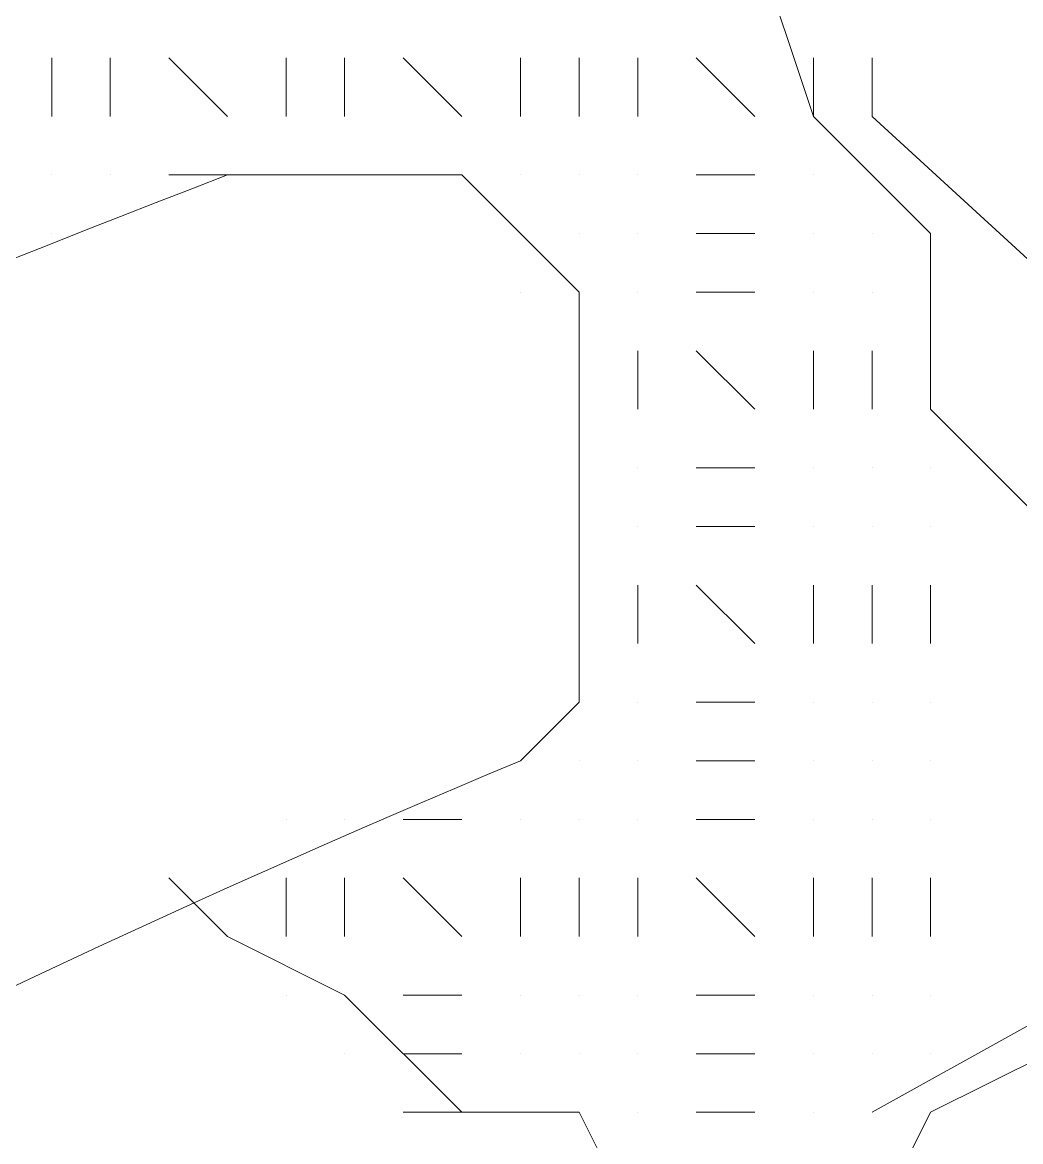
# Model space of a CAD drawing. Header units: millimetres. Extents: x 821 to 906, y 83 to 185.
# Drawn here: x 897.75676 to 897.77767, y 88.6606 to 88.68404 of the extents above; entities that cross this region are included whole.
import ezdxf

# ---------------------------------------------------------------- set-up
doc = ezdxf.new("R2010")
doc.units = ezdxf.units.MM
doc.layers.add('C.EMPOTRADO EN PARED Y TECHO', color=210, linetype='Continuous', lineweight=40)

# ---------------------------------------------------------------- blocks, each defined once
blk = doc.blocks.new('htrhfdhdfhfd')
at = {"color": 7, "linetype": 'Continuous', "lineweight": 9, "true_color": 0x000007}
for points in [[(464.049926, 125.927827), (464.053241, 125.92617), (464.056556, 125.922855), (464.059871, 125.922855), (464.061529, 125.91954), (464.066501, 125.91954), (464.068158, 125.91954), (464.069816, 125.922855), (464.073131, 125.924513), (464.073131, 125.927827), (464.074788, 125.931142), (464.073131, 125.934457), (464.073131, 125.93943), (464.069816, 125.942745), (464.069816, 125.947717), (464.066501, 125.951032), (464.064843, 125.956004), (464.061529, 125.957662), (464.058214, 125.962634), (464.053241, 125.962634), (464.051584, 125.964292), (464.046611, 125.964292), (464.044954, 125.964292), (464.043297, 125.962634)], [(464.068158, 125.922855), (464.097993, 125.93943), (464.097993, 125.93943)]]:
    blk.add_lwpolyline(points, dxfattribs=at)
at = {"color": 7, "linetype": 'Continuous', "lineweight": 5, "true_color": 0x000007}
for points in [[(464.044954, 125.951032), (464.044954, 125.952689), (464.044954, 125.952689)], [(464.044954, 125.951032), (464.044954, 125.952689), (464.044954, 125.952689)], [(464.044954, 125.951032), (464.044954, 125.952689), (464.044954, 125.952689)], [(464.044954, 125.951032), (464.044954, 125.952689), (464.044954, 125.952689)], [(464.044954, 125.951032), (464.044954, 125.952689), (464.044954, 125.952689)], [(464.044954, 125.951032), (464.044954, 125.952689), (464.044954, 125.952689)], [(464.044954, 125.951032), (464.044954, 125.952689), (464.044954, 125.952689)], [(464.044954, 125.951032), (464.044954, 125.952689), (464.044954, 125.952689)], [(464.046611, 125.951032), (464.046611, 125.952689), (464.046611, 125.952689)], [(464.046611, 125.951032), (464.046611, 125.952689), (464.046611, 125.952689)], [(464.046611, 125.951032), (464.046611, 125.952689), (464.046611, 125.952689)], [(464.046611, 125.951032), (464.046611, 125.952689), (464.046611, 125.952689)], [(464.046611, 125.951032), (464.046611, 125.952689), (464.046611, 125.952689)], [(464.046611, 125.951032), (464.046611, 125.952689), (464.046611, 125.952689)], [(464.046611, 125.951032), (464.046611, 125.952689), (464.046611, 125.952689)], [(464.046611, 125.951032), (464.046611, 125.952689), (464.046611, 125.952689)], [(464.049926, 125.951032), (464.048269, 125.952689), (464.048269, 125.952689)], [(464.049926, 125.951032), (464.048269, 125.952689), (464.048269, 125.952689)], [(464.049926, 125.951032), (464.048269, 125.952689), (464.048269, 125.952689)], [(464.049926, 125.951032), (464.048269, 125.952689), (464.048269, 125.952689)], [(464.049926, 125.951032), (464.048269, 125.952689), (464.048269, 125.952689)], [(464.049926, 125.951032), (464.048269, 125.952689), (464.048269, 125.952689)], [(464.049926, 125.951032), (464.048269, 125.952689), (464.048269, 125.952689)], [(464.049926, 125.951032), (464.048269, 125.952689), (464.048269, 125.952689)], [(464.049926, 125.951032), (464.048269, 125.952689), (464.048269, 125.952689)], [(464.051584, 125.951032), (464.051584, 125.952689), (464.051584, 125.952689)], [(464.051584, 125.951032), (464.051584, 125.952689), (464.051584, 125.952689)], [(464.051584, 125.951032), (464.051584, 125.952689), (464.051584, 125.952689)], [(464.051584, 125.951032), (464.051584, 125.952689), (464.051584, 125.952689)], [(464.051584, 125.951032), (464.051584, 125.952689), (464.051584, 125.952689)], [(464.051584, 125.951032), (464.051584, 125.952689), (464.051584, 125.952689)], [(464.051584, 125.951032), (464.051584, 125.952689), (464.051584, 125.952689)], [(464.051584, 125.951032), (464.051584, 125.952689), (464.051584, 125.952689)], [(464.051584, 125.951032), (464.051584, 125.952689), (464.051584, 125.952689)], [(464.053241, 125.951032), (464.053241, 125.952689), (464.053241, 125.952689)], [(464.053241, 125.951032), (464.053241, 125.952689), (464.053241, 125.952689)], [(464.053241, 125.951032), (464.053241, 125.952689), (464.053241, 125.952689)], [(464.053241, 125.951032), (464.053241, 125.952689), (464.053241, 125.952689)], [(464.053241, 125.951032), (464.053241, 125.952689), (464.053241, 125.952689)], [(464.053241, 125.951032), (464.053241, 125.952689), (464.053241, 125.952689)], [(464.053241, 125.951032), (464.053241, 125.952689), (464.053241, 125.952689)], [(464.053241, 125.951032), (464.053241, 125.952689), (464.053241, 125.952689)], [(464.053241, 125.951032), (464.053241, 125.952689), (464.053241, 125.952689)], [(464.056556, 125.951032), (464.054899, 125.952689), (464.054899, 125.952689)], [(464.056556, 125.951032), (464.054899, 125.952689), (464.054899, 125.952689)], [(464.056556, 125.951032), (464.054899, 125.952689), (464.054899, 125.952689)], [(464.056556, 125.951032), (464.054899, 125.952689), (464.054899, 125.952689)], [(464.056556, 125.951032), (464.054899, 125.952689), (464.054899, 125.952689)], [(464.056556, 125.951032), (464.054899, 125.952689), (464.054899, 125.952689)], [(464.056556, 125.951032), (464.054899, 125.952689), (464.054899, 125.952689)], [(464.056556, 125.951032), (464.054899, 125.952689), (464.054899, 125.952689)], [(464.056556, 125.951032), (464.054899, 125.952689), (464.054899, 125.952689)], [(464.058214, 125.951032), (464.058214, 125.952689), (464.058214, 125.952689)], [(464.058214, 125.951032), (464.058214, 125.952689), (464.058214, 125.952689)], [(464.058214, 125.951032), (464.058214, 125.952689), (464.058214, 125.952689)], [(464.058214, 125.951032), (464.058214, 125.952689), (464.058214, 125.952689)], [(464.058214, 125.951032), (464.058214, 125.952689), (464.058214, 125.952689)], [(464.058214, 125.951032), (464.058214, 125.952689), (464.058214, 125.952689)], [(464.058214, 125.951032), (464.058214, 125.952689), (464.058214, 125.952689)], [(464.058214, 125.951032), (464.058214, 125.952689), (464.058214, 125.952689)], [(464.058214, 125.951032), (464.058214, 125.952689), (464.058214, 125.952689)], [(464.059871, 125.951032), (464.059871, 125.952689), (464.059871, 125.952689)], [(464.059871, 125.951032), (464.059871, 125.952689), (464.059871, 125.952689)], [(464.059871, 125.951032), (464.059871, 125.952689), (464.059871, 125.952689)], [(464.059871, 125.951032), (464.059871, 125.952689), (464.059871, 125.952689)], [(464.059871, 125.951032), (464.059871, 125.952689), (464.059871, 125.952689)], [(464.059871, 125.951032), (464.059871, 125.952689), (464.059871, 125.952689)], [(464.059871, 125.951032), (464.059871, 125.952689), (464.059871, 125.952689)], [(464.059871, 125.951032), (464.059871, 125.952689), (464.059871, 125.952689)], [(464.061529, 125.951032), (464.061529, 125.952689), (464.061529, 125.952689)], [(464.061529, 125.951032), (464.061529, 125.952689), (464.061529, 125.952689)], [(464.061529, 125.951032), (464.061529, 125.952689), (464.061529, 125.952689)], [(464.061529, 125.951032), (464.061529, 125.952689), (464.061529, 125.952689)], [(464.061529, 125.951032), (464.061529, 125.952689), (464.061529, 125.952689)], [(464.061529, 125.951032), (464.061529, 125.952689), (464.061529, 125.952689)], [(464.061529, 125.951032), (464.061529, 125.952689), (464.061529, 125.952689)], [(464.064843, 125.951032), (464.063186, 125.952689), (464.063186, 125.952689)], [(464.064843, 125.951032), (464.063186, 125.952689), (464.063186, 125.952689)], [(464.064843, 125.951032), (464.063186, 125.952689), (464.063186, 125.952689)], [(464.064843, 125.951032), (464.063186, 125.952689), (464.063186, 125.952689)], [(464.064843, 125.951032), (464.063186, 125.952689), (464.063186, 125.952689)], [(464.064843, 125.951032), (464.063186, 125.952689), (464.063186, 125.952689)], [(464.064843, 125.951032), (464.063186, 125.952689), (464.063186, 125.952689)], [(464.066501, 125.951032), (464.066501, 125.952689), (464.066501, 125.952689)], [(464.066501, 125.951032), (464.066501, 125.952689), (464.066501, 125.952689)], [(464.066501, 125.951032), (464.066501, 125.952689), (464.066501, 125.952689)], [(464.066501, 125.951032), (464.066501, 125.952689), (464.066501, 125.952689)], [(464.066501, 125.951032), (464.066501, 125.952689), (464.066501, 125.952689)], [(464.066501, 125.951032), (464.066501, 125.952689), (464.066501, 125.952689)], [(464.066501, 125.951032), (464.066501, 125.952689), (464.066501, 125.952689)], [(464.068158, 125.951032), (464.068158, 125.952689), (464.068158, 125.952689)], [(464.088048, 125.9328), (464.068158, 125.951032), (464.068158, 125.951032)], [(464.049926, 125.949374), (464.048269, 125.949374), (464.048269, 125.949374)], [(464.049926, 125.949374), (464.048269, 125.949374), (464.048269, 125.949374)], [(464.049926, 125.949374), (464.048269, 125.949374), (464.048269, 125.949374)], [(464.049926, 125.949374), (464.048269, 125.949374), (464.048269, 125.949374)], [(464.049926, 125.949374), (464.048269, 125.949374), (464.048269, 125.949374)], [(464.049926, 125.949374), (464.048269, 125.949374), (464.048269, 125.949374)], [(464.058214, 125.9328), (464.059871, 125.934457), (464.059871, 125.936115), (464.059871, 125.93943), (464.059871, 125.941087), (464.059871, 125.942745), (464.059871, 125.94606), (464.058214, 125.947717), (464.056556, 125.949374), (464.053241, 125.949374), (464.051584, 125.949374), (464.049926, 125.949374)], [(464.056556, 125.949374), (464.054899, 125.949374), (464.054899, 125.949374)], [(464.056556, 125.949374), (464.054899, 125.949374), (464.054899, 125.949374)], [(464.056556, 125.949374), (464.054899, 125.949374), (464.054899, 125.949374)], [(464.056556, 125.949374), (464.054899, 125.949374), (464.054899, 125.949374)], [(464.056556, 125.949374), (464.054899, 125.949374), (464.054899, 125.949374)], [(464.056556, 125.949374), (464.054899, 125.949374), (464.054899, 125.949374)], [(464.056556, 125.949374), (464.054899, 125.949374), (464.054899, 125.949374)], [(464.056556, 125.949374), (464.054899, 125.949374), (464.054899, 125.949374)], [(464.056556, 125.949374), (464.054899, 125.949374), (464.054899, 125.949374)], [(464.064843, 125.949374), (464.063186, 125.949374), (464.063186, 125.949374)], [(464.064843, 125.949374), (464.063186, 125.949374), (464.063186, 125.949374)], [(464.064843, 125.949374), (464.063186, 125.949374), (464.063186, 125.949374)], [(464.064843, 125.949374), (464.063186, 125.949374), (464.063186, 125.949374)], [(464.064843, 125.949374), (464.063186, 125.949374), (464.063186, 125.949374)], [(464.064843, 125.949374), (464.063186, 125.949374), (464.063186, 125.949374)], [(464.064843, 125.949374), (464.063186, 125.949374), (464.063186, 125.949374)], [(464.064843, 125.947717), (464.063186, 125.947717), (464.063186, 125.947717)], [(464.064843, 125.947717), (464.063186, 125.947717), (464.063186, 125.947717)], [(464.064843, 125.947717), (464.063186, 125.947717), (464.063186, 125.947717)], [(464.064843, 125.947717), (464.063186, 125.947717), (464.063186, 125.947717)], [(464.064843, 125.947717), (464.063186, 125.947717), (464.063186, 125.947717)], [(464.064843, 125.947717), (464.063186, 125.947717), (464.063186, 125.947717)], [(464.064843, 125.947717), (464.063186, 125.947717), (464.063186, 125.947717)], [(464.064843, 125.947717), (464.063186, 125.947717), (464.063186, 125.947717)], [(464.064843, 125.94606), (464.063186, 125.94606), (464.063186, 125.94606)], [(464.064843, 125.94606), (464.063186, 125.94606), (464.063186, 125.94606)], [(464.064843, 125.94606), (464.063186, 125.94606), (464.063186, 125.94606)], [(464.064843, 125.94606), (464.063186, 125.94606), (464.063186, 125.94606)], [(464.064843, 125.94606), (464.063186, 125.94606), (464.063186, 125.94606)], [(464.064843, 125.94606), (464.063186, 125.94606), (464.063186, 125.94606)], [(464.064843, 125.94606), (464.063186, 125.94606), (464.063186, 125.94606)], [(464.064843, 125.94606), (464.063186, 125.94606), (464.063186, 125.94606)], [(464.059871, 125.942745), (464.059871, 125.944402), (464.059871, 125.944402)], [(464.059871, 125.942745), (464.059871, 125.944402), (464.059871, 125.944402)], [(464.059871, 125.942745), (464.059871, 125.944402), (464.059871, 125.944402)], [(464.059871, 125.942745), (464.059871, 125.944402), (464.059871, 125.944402)], [(464.059871, 125.942745), (464.059871, 125.944402), (464.059871, 125.944402)], [(464.061529, 125.942745), (464.061529, 125.944402), (464.061529, 125.944402)], [(464.061529, 125.942745), (464.061529, 125.944402), (464.061529, 125.944402)], [(464.061529, 125.942745), (464.061529, 125.944402), (464.061529, 125.944402)], [(464.061529, 125.942745), (464.061529, 125.944402), (464.061529, 125.944402)], [(464.061529, 125.942745), (464.061529, 125.944402), (464.061529, 125.944402)], [(464.061529, 125.942745), (464.061529, 125.944402), (464.061529, 125.944402)], [(464.061529, 125.942745), (464.061529, 125.944402), (464.061529, 125.944402)], [(464.061529, 125.942745), (464.061529, 125.944402), (464.061529, 125.944402)], [(464.064843, 125.942745), (464.063186, 125.944402), (464.063186, 125.944402)], [(464.064843, 125.942745), (464.063186, 125.944402), (464.063186, 125.944402)], [(464.064843, 125.942745), (464.063186, 125.944402), (464.063186, 125.944402)], [(464.064843, 125.942745), (464.063186, 125.944402), (464.063186, 125.944402)], [(464.064843, 125.942745), (464.063186, 125.944402), (464.063186, 125.944402)], [(464.064843, 125.942745), (464.063186, 125.944402), (464.063186, 125.944402)], [(464.064843, 125.942745), (464.063186, 125.944402), (464.063186, 125.944402)], [(464.066501, 125.942745), (464.066501, 125.944402), (464.066501, 125.944402)], [(464.066501, 125.942745), (464.066501, 125.944402), (464.066501, 125.944402)], [(464.066501, 125.942745), (464.066501, 125.944402), (464.066501, 125.944402)], [(464.066501, 125.942745), (464.066501, 125.944402), (464.066501, 125.944402)], [(464.066501, 125.942745), (464.066501, 125.944402), (464.066501, 125.944402)], [(464.066501, 125.942745), (464.066501, 125.944402), (464.066501, 125.944402)], [(464.066501, 125.942745), (464.066501, 125.944402), (464.066501, 125.944402)], [(464.066501, 125.942745), (464.066501, 125.944402), (464.066501, 125.944402)], [(464.068158, 125.942745), (464.068158, 125.944402), (464.068158, 125.944402)], [(464.068158, 125.942745), (464.068158, 125.944402), (464.068158, 125.944402)], [(464.068158, 125.942745), (464.068158, 125.944402), (464.068158, 125.944402)], [(464.068158, 125.942745), (464.068158, 125.944402), (464.068158, 125.944402)], [(464.068158, 125.942745), (464.068158, 125.944402), (464.068158, 125.944402)], [(464.068158, 125.942745), (464.068158, 125.944402), (464.068158, 125.944402)], [(464.068158, 125.942745), (464.068158, 125.944402), (464.068158, 125.944402)], [(464.069816, 125.942745), (464.069816, 125.944402), (464.069816, 125.944402)], [(464.069816, 125.942745), (464.069816, 125.944402), (464.069816, 125.944402)], [(464.069816, 125.942745), (464.069816, 125.944402), (464.069816, 125.944402)], [(464.069816, 125.942745), (464.069816, 125.944402), (464.069816, 125.944402)], [(464.069816, 125.942745), (464.069816, 125.944402), (464.069816, 125.944402)], [(464.069816, 125.942745), (464.069816, 125.944402), (464.069816, 125.944402)], [(464.069816, 125.942745), (464.069816, 125.944402), (464.069816, 125.944402)], [(464.069816, 125.942745), (464.069816, 125.944402), (464.069816, 125.944402)], [(464.064843, 125.941087), (464.063186, 125.941087), (464.063186, 125.941087)], [(464.064843, 125.941087), (464.063186, 125.941087), (464.063186, 125.941087)], [(464.064843, 125.941087), (464.063186, 125.941087), (464.063186, 125.941087)], [(464.064843, 125.941087), (464.063186, 125.941087), (464.063186, 125.941087)], [(464.064843, 125.941087), (464.063186, 125.941087), (464.063186, 125.941087)], [(464.064843, 125.941087), (464.063186, 125.941087), (464.063186, 125.941087)], [(464.064843, 125.941087), (464.063186, 125.941087), (464.063186, 125.941087)], [(464.064843, 125.941087), (464.063186, 125.941087), (464.063186, 125.941087)], [(464.064843, 125.93943), (464.063186, 125.93943), (464.063186, 125.93943)], [(464.064843, 125.93943), (464.063186, 125.93943), (464.063186, 125.93943)], [(464.064843, 125.93943), (464.063186, 125.93943), (464.063186, 125.93943)], [(464.064843, 125.93943), (464.063186, 125.93943), (464.063186, 125.93943)], [(464.064843, 125.93943), (464.063186, 125.93943), (464.063186, 125.93943)], [(464.064843, 125.93943), (464.063186, 125.93943), (464.063186, 125.93943)], [(464.064843, 125.93943), (464.063186, 125.93943), (464.063186, 125.93943)], [(464.064843, 125.93943), (464.063186, 125.93943), (464.063186, 125.93943)], [(464.059871, 125.936115), (464.059871, 125.937772), (464.059871, 125.937772)], [(464.059871, 125.936115), (464.059871, 125.937772), (464.059871, 125.937772)], [(464.059871, 125.936115), (464.059871, 125.937772), (464.059871, 125.937772)], [(464.059871, 125.936115), (464.059871, 125.937772), (464.059871, 125.937772)], [(464.061529, 125.936115), (464.061529, 125.937772), (464.061529, 125.937772)], [(464.061529, 125.936115), (464.061529, 125.937772), (464.061529, 125.937772)], [(464.061529, 125.936115), (464.061529, 125.937772), (464.061529, 125.937772)], [(464.061529, 125.936115), (464.061529, 125.937772), (464.061529, 125.937772)], [(464.061529, 125.936115), (464.061529, 125.937772), (464.061529, 125.937772)], [(464.061529, 125.936115), (464.061529, 125.937772), (464.061529, 125.937772)], [(464.061529, 125.936115), (464.061529, 125.937772), (464.061529, 125.937772)], [(464.061529, 125.936115), (464.061529, 125.937772), (464.061529, 125.937772)], [(464.064843, 125.936115), (464.063186, 125.937772), (464.063186, 125.937772)], [(464.064843, 125.936115), (464.063186, 125.937772), (464.063186, 125.937772)], [(464.064843, 125.936115), (464.063186, 125.937772), (464.063186, 125.937772)], [(464.064843, 125.936115), (464.063186, 125.937772), (464.063186, 125.937772)], [(464.064843, 125.936115), (464.063186, 125.937772), (464.063186, 125.937772)], [(464.064843, 125.936115), (464.063186, 125.937772), (464.063186, 125.937772)], [(464.064843, 125.936115), (464.063186, 125.937772), (464.063186, 125.937772)], [(464.064843, 125.936115), (464.063186, 125.937772), (464.063186, 125.937772)], [(464.066501, 125.936115), (464.066501, 125.937772), (464.066501, 125.937772)], [(464.066501, 125.936115), (464.066501, 125.937772), (464.066501, 125.937772)], [(464.066501, 125.936115), (464.066501, 125.937772), (464.066501, 125.937772)], [(464.066501, 125.936115), (464.066501, 125.937772), (464.066501, 125.937772)], [(464.066501, 125.936115), (464.066501, 125.937772), (464.066501, 125.937772)], [(464.066501, 125.936115), (464.066501, 125.937772), (464.066501, 125.937772)], [(464.066501, 125.936115), (464.066501, 125.937772), (464.066501, 125.937772)], [(464.066501, 125.936115), (464.066501, 125.937772), (464.066501, 125.937772)], [(464.066501, 125.936115), (464.066501, 125.937772), (464.066501, 125.937772)], [(464.068158, 125.936115), (464.068158, 125.937772), (464.068158, 125.937772)], [(464.068158, 125.936115), (464.068158, 125.937772), (464.068158, 125.937772)], [(464.068158, 125.936115), (464.068158, 125.937772), (464.068158, 125.937772)], [(464.068158, 125.936115), (464.068158, 125.937772), (464.068158, 125.937772)], [(464.068158, 125.936115), (464.068158, 125.937772), (464.068158, 125.937772)], [(464.068158, 125.936115), (464.068158, 125.937772), (464.068158, 125.937772)], [(464.068158, 125.936115), (464.068158, 125.937772), (464.068158, 125.937772)], [(464.069816, 125.936115), (464.069816, 125.937772), (464.069816, 125.937772)], [(464.069816, 125.936115), (464.069816, 125.937772), (464.069816, 125.937772)], [(464.069816, 125.936115), (464.069816, 125.937772), (464.069816, 125.937772)], [(464.069816, 125.936115), (464.069816, 125.937772), (464.069816, 125.937772)], [(464.069816, 125.936115), (464.069816, 125.937772), (464.069816, 125.937772)], [(464.069816, 125.936115), (464.069816, 125.937772), (464.069816, 125.937772)], [(464.069816, 125.936115), (464.069816, 125.937772), (464.069816, 125.937772)], [(464.064843, 125.934457), (464.063186, 125.934457), (464.063186, 125.934457)], [(464.064843, 125.934457), (464.063186, 125.934457), (464.063186, 125.934457)], [(464.064843, 125.934457), (464.063186, 125.934457), (464.063186, 125.934457)], [(464.064843, 125.934457), (464.063186, 125.934457), (464.063186, 125.934457)], [(464.064843, 125.934457), (464.063186, 125.934457), (464.063186, 125.934457)], [(464.064843, 125.934457), (464.063186, 125.934457), (464.063186, 125.934457)], [(464.064843, 125.934457), (464.063186, 125.934457), (464.063186, 125.934457)], [(464.064843, 125.934457), (464.063186, 125.934457), (464.063186, 125.934457)], [(464.064843, 125.934457), (464.063186, 125.934457), (464.063186, 125.934457)], [(464.064843, 125.9328), (464.063186, 125.9328), (464.063186, 125.9328)], [(464.064843, 125.9328), (464.063186, 125.9328), (464.063186, 125.9328)], [(464.064843, 125.9328), (464.063186, 125.9328), (464.063186, 125.9328)], [(464.064843, 125.9328), (464.063186, 125.9328), (464.063186, 125.9328)], [(464.064843, 125.9328), (464.063186, 125.9328), (464.063186, 125.9328)], [(464.064843, 125.9328), (464.063186, 125.9328), (464.063186, 125.9328)], [(464.064843, 125.9328), (464.063186, 125.9328), (464.063186, 125.9328)], [(464.064843, 125.9328), (464.063186, 125.9328), (464.063186, 125.9328)], [(464.056556, 125.931142), (464.054899, 125.931142), (464.054899, 125.931142)], [(464.056556, 125.931142), (464.054899, 125.931142), (464.054899, 125.931142)], [(464.056556, 125.931142), (464.054899, 125.931142), (464.054899, 125.931142)], [(464.056556, 125.931142), (464.054899, 125.931142), (464.054899, 125.931142)], [(464.056556, 125.931142), (464.054899, 125.931142), (464.054899, 125.931142)], [(464.056556, 125.931142), (464.054899, 125.931142), (464.054899, 125.931142)], [(464.056556, 125.931142), (464.054899, 125.931142), (464.054899, 125.931142)], [(464.056556, 125.931142), (464.054899, 125.931142), (464.054899, 125.931142)], [(464.064843, 125.931142), (464.063186, 125.931142), (464.063186, 125.931142)], [(464.064843, 125.931142), (464.063186, 125.931142), (464.063186, 125.931142)], [(464.064843, 125.931142), (464.063186, 125.931142), (464.063186, 125.931142)], [(464.064843, 125.931142), (464.063186, 125.931142), (464.063186, 125.931142)], [(464.064843, 125.931142), (464.063186, 125.931142), (464.063186, 125.931142)], [(464.064843, 125.931142), (464.063186, 125.931142), (464.063186, 125.931142)], [(464.064843, 125.931142), (464.063186, 125.931142), (464.063186, 125.931142)], [(464.064843, 125.931142), (464.063186, 125.931142), (464.063186, 125.931142)], [(464.049926, 125.927827), (464.048269, 125.929485), (464.048269, 125.929485)], [(464.049926, 125.927827), (464.048269, 125.929485), (464.048269, 125.929485)], [(464.051584, 125.927827), (464.051584, 125.929485), (464.051584, 125.929485)], [(464.051584, 125.927827), (464.051584, 125.929485), (464.051584, 125.929485)], [(464.051584, 125.927827), (464.051584, 125.929485), (464.051584, 125.929485)], [(464.051584, 125.927827), (464.051584, 125.929485), (464.051584, 125.929485)], [(464.051584, 125.927827), (464.051584, 125.929485), (464.051584, 125.929485)], [(464.051584, 125.927827), (464.051584, 125.929485), (464.051584, 125.929485)], [(464.051584, 125.927827), (464.051584, 125.929485), (464.051584, 125.929485)], [(464.051584, 125.927827), (464.051584, 125.929485), (464.051584, 125.929485)], [(464.053241, 125.927827), (464.053241, 125.929485), (464.053241, 125.929485)], [(464.053241, 125.927827), (464.053241, 125.929485), (464.053241, 125.929485)], [(464.053241, 125.927827), (464.053241, 125.929485), (464.053241, 125.929485)], [(464.053241, 125.927827), (464.053241, 125.929485), (464.053241, 125.929485)], [(464.053241, 125.927827), (464.053241, 125.929485), (464.053241, 125.929485)], [(464.053241, 125.927827), (464.053241, 125.929485), (464.053241, 125.929485)], [(464.053241, 125.927827), (464.053241, 125.929485), (464.053241, 125.929485)], [(464.056556, 125.927827), (464.054899, 125.929485), (464.054899, 125.929485)], [(464.056556, 125.927827), (464.054899, 125.929485), (464.054899, 125.929485)], [(464.056556, 125.927827), (464.054899, 125.929485), (464.054899, 125.929485)], [(464.056556, 125.927827), (464.054899, 125.929485), (464.054899, 125.929485)], [(464.056556, 125.927827), (464.054899, 125.929485), (464.054899, 125.929485)], [(464.056556, 125.927827), (464.054899, 125.929485), (464.054899, 125.929485)], [(464.056556, 125.927827), (464.054899, 125.929485), (464.054899, 125.929485)], [(464.058214, 125.927827), (464.058214, 125.929485), (464.058214, 125.929485)], [(464.058214, 125.927827), (464.058214, 125.929485), (464.058214, 125.929485)], [(464.058214, 125.927827), (464.058214, 125.929485), (464.058214, 125.929485)], [(464.058214, 125.927827), (464.058214, 125.929485), (464.058214, 125.929485)], [(464.058214, 125.927827), (464.058214, 125.929485), (464.058214, 125.929485)], [(464.058214, 125.927827), (464.058214, 125.929485), (464.058214, 125.929485)], [(464.058214, 125.927827), (464.058214, 125.929485), (464.058214, 125.929485)], [(464.058214, 125.927827), (464.058214, 125.929485), (464.058214, 125.929485)], [(464.059871, 125.927827), (464.059871, 125.929485), (464.059871, 125.929485)], [(464.059871, 125.927827), (464.059871, 125.929485), (464.059871, 125.929485)], [(464.059871, 125.927827), (464.059871, 125.929485), (464.059871, 125.929485)], [(464.059871, 125.927827), (464.059871, 125.929485), (464.059871, 125.929485)], [(464.059871, 125.927827), (464.059871, 125.929485), (464.059871, 125.929485)], [(464.059871, 125.927827), (464.059871, 125.929485), (464.059871, 125.929485)], [(464.059871, 125.927827), (464.059871, 125.929485), (464.059871, 125.929485)], [(464.059871, 125.927827), (464.059871, 125.929485), (464.059871, 125.929485)], [(464.061529, 125.927827), (464.061529, 125.929485), (464.061529, 125.929485)], [(464.061529, 125.927827), (464.061529, 125.929485), (464.061529, 125.929485)], [(464.061529, 125.927827), (464.061529, 125.929485), (464.061529, 125.929485)], [(464.061529, 125.927827), (464.061529, 125.929485), (464.061529, 125.929485)], [(464.061529, 125.927827), (464.061529, 125.929485), (464.061529, 125.929485)], [(464.061529, 125.927827), (464.061529, 125.929485), (464.061529, 125.929485)], [(464.061529, 125.927827), (464.061529, 125.929485), (464.061529, 125.929485)], [(464.061529, 125.927827), (464.061529, 125.929485), (464.061529, 125.929485)], [(464.061529, 125.927827), (464.061529, 125.929485), (464.061529, 125.929485)], [(464.061529, 125.927827), (464.061529, 125.929485), (464.061529, 125.929485)], [(464.064843, 125.927827), (464.063186, 125.929485), (464.063186, 125.929485)], [(464.064843, 125.927827), (464.063186, 125.929485), (464.063186, 125.929485)], [(464.064843, 125.927827), (464.063186, 125.929485), (464.063186, 125.929485)], [(464.064843, 125.927827), (464.063186, 125.929485), (464.063186, 125.929485)], [(464.064843, 125.927827), (464.063186, 125.929485), (464.063186, 125.929485)], [(464.064843, 125.927827), (464.063186, 125.929485), (464.063186, 125.929485)], [(464.064843, 125.927827), (464.063186, 125.929485), (464.063186, 125.929485)], [(464.064843, 125.927827), (464.063186, 125.929485), (464.063186, 125.929485)], [(464.064843, 125.927827), (464.063186, 125.929485), (464.063186, 125.929485)], [(464.066501, 125.927827), (464.066501, 125.929485), (464.066501, 125.929485)], [(464.066501, 125.927827), (464.066501, 125.929485), (464.066501, 125.929485)], [(464.066501, 125.927827), (464.066501, 125.929485), (464.066501, 125.929485)], [(464.066501, 125.927827), (464.066501, 125.929485), (464.066501, 125.929485)], [(464.066501, 125.927827), (464.066501, 125.929485), (464.066501, 125.929485)], [(464.066501, 125.927827), (464.066501, 125.929485), (464.066501, 125.929485)], [(464.066501, 125.927827), (464.066501, 125.929485), (464.066501, 125.929485)], [(464.068158, 125.927827), (464.068158, 125.929485), (464.068158, 125.929485)], [(464.068158, 125.927827), (464.068158, 125.929485), (464.068158, 125.929485)], [(464.068158, 125.927827), (464.068158, 125.929485), (464.068158, 125.929485)], [(464.068158, 125.927827), (464.068158, 125.929485), (464.068158, 125.929485)], [(464.068158, 125.927827), (464.068158, 125.929485), (464.068158, 125.929485)], [(464.068158, 125.927827), (464.068158, 125.929485), (464.068158, 125.929485)], [(464.068158, 125.927827), (464.068158, 125.929485), (464.068158, 125.929485)], [(464.068158, 125.927827), (464.068158, 125.929485), (464.068158, 125.929485)], [(464.069816, 125.927827), (464.069816, 125.929485), (464.069816, 125.929485)], [(464.069816, 125.927827), (464.069816, 125.929485), (464.069816, 125.929485)], [(464.069816, 125.927827), (464.069816, 125.929485), (464.069816, 125.929485)], [(464.069816, 125.927827), (464.069816, 125.929485), (464.069816, 125.929485)], [(464.069816, 125.927827), (464.069816, 125.929485), (464.069816, 125.929485)], [(464.069816, 125.927827), (464.069816, 125.929485), (464.069816, 125.929485)], [(464.069816, 125.927827), (464.069816, 125.929485), (464.069816, 125.929485)], [(464.056556, 125.92617), (464.054899, 125.92617), (464.054899, 125.92617)], [(464.056556, 125.92617), (464.054899, 125.92617), (464.054899, 125.92617)], [(464.056556, 125.92617), (464.054899, 125.92617), (464.054899, 125.92617)], [(464.056556, 125.92617), (464.054899, 125.92617), (464.054899, 125.92617)], [(464.056556, 125.92617), (464.054899, 125.92617), (464.054899, 125.92617)], [(464.056556, 125.92617), (464.054899, 125.92617), (464.054899, 125.92617)], [(464.056556, 125.92617), (464.054899, 125.92617), (464.054899, 125.92617)], [(464.056556, 125.92617), (464.054899, 125.92617), (464.054899, 125.92617)], [(464.064843, 125.92617), (464.063186, 125.92617), (464.063186, 125.92617)], [(464.064843, 125.92617), (464.063186, 125.92617), (464.063186, 125.92617)], [(464.064843, 125.92617), (464.063186, 125.92617), (464.063186, 125.92617)], [(464.064843, 125.92617), (464.063186, 125.92617), (464.063186, 125.92617)], [(464.064843, 125.92617), (464.063186, 125.92617), (464.063186, 125.92617)], [(464.064843, 125.92617), (464.063186, 125.92617), (464.063186, 125.92617)], [(464.064843, 125.92617), (464.063186, 125.92617), (464.063186, 125.92617)], [(464.064843, 125.92617), (464.063186, 125.92617), (464.063186, 125.92617)], [(464.056556, 125.924513), (464.054899, 125.924513), (464.054899, 125.924513)], [(464.056556, 125.924513), (464.054899, 125.924513), (464.054899, 125.924513)], [(464.056556, 125.924513), (464.054899, 125.924513), (464.054899, 125.924513)], [(464.056556, 125.924513), (464.054899, 125.924513), (464.054899, 125.924513)], [(464.056556, 125.924513), (464.054899, 125.924513), (464.054899, 125.924513)], [(464.056556, 125.924513), (464.054899, 125.924513), (464.054899, 125.924513)], [(464.056556, 125.924513), (464.054899, 125.924513), (464.054899, 125.924513)], [(464.056556, 125.924513), (464.054899, 125.924513), (464.054899, 125.924513)], [(464.064843, 125.924513), (464.063186, 125.924513), (464.063186, 125.924513)], [(464.064843, 125.924513), (464.063186, 125.924513), (464.063186, 125.924513)], [(464.064843, 125.924513), (464.063186, 125.924513), (464.063186, 125.924513)], [(464.064843, 125.924513), (464.063186, 125.924513), (464.063186, 125.924513)], [(464.064843, 125.924513), (464.063186, 125.924513), (464.063186, 125.924513)], [(464.064843, 125.924513), (464.063186, 125.924513), (464.063186, 125.924513)], [(464.064843, 125.924513), (464.063186, 125.924513), (464.063186, 125.924513)], [(464.064843, 125.924513), (464.063186, 125.924513), (464.063186, 125.924513)], [(464.056556, 125.922855), (464.054899, 125.922855), (464.054899, 125.922855)], [(464.064843, 125.922855), (464.063186, 125.922855), (464.063186, 125.922855)], [(464.064843, 125.922855), (464.063186, 125.922855), (464.063186, 125.922855)], [(464.064843, 125.922855), (464.063186, 125.922855), (464.063186, 125.922855)], [(464.064843, 125.922855), (464.063186, 125.922855), (464.063186, 125.922855)], [(464.064843, 125.922855), (464.063186, 125.922855), (464.063186, 125.922855)], [(464.064843, 125.922855), (464.063186, 125.922855), (464.063186, 125.922855)], [(464.064843, 125.922855), (464.063186, 125.922855), (464.063186, 125.922855)], [(464.064843, 125.922855), (464.063186, 125.922855), (464.063186, 125.922855)], [(464.064843, 125.922855), (464.063186, 125.922855), (464.063186, 125.922855)]]:
    blk.add_lwpolyline(points, dxfattribs=at)
for points in [[(464.044954, 125.949374), (464.044954, 125.949374)], [(464.044954, 125.949374), (464.044954, 125.949374)], [(464.044954, 125.949374), (464.044954, 125.949374)], [(464.044954, 125.949374), (464.044954, 125.949374)], [(464.044954, 125.949374), (464.044954, 125.949374)], [(464.044954, 125.949374), (464.044954, 125.949374)], [(464.044954, 125.949374), (464.044954, 125.949374)], [(464.044954, 125.949374), (464.044954, 125.949374)], [(464.046611, 125.949374), (464.046611, 125.949374)], [(464.046611, 125.949374), (464.046611, 125.949374)], [(464.046611, 125.949374), (464.046611, 125.949374)], [(464.046611, 125.949374), (464.046611, 125.949374)], [(464.046611, 125.949374), (464.046611, 125.949374)], [(464.046611, 125.949374), (464.046611, 125.949374)], [(464.046611, 125.949374), (464.046611, 125.949374)], [(464.051584, 125.949374), (464.051584, 125.949374)], [(464.051584, 125.949374), (464.051584, 125.949374)], [(464.051584, 125.949374), (464.051584, 125.949374)], [(464.051584, 125.949374), (464.051584, 125.949374)], [(464.051584, 125.949374), (464.051584, 125.949374)], [(464.051584, 125.949374), (464.051584, 125.949374)], [(464.053241, 125.949374), (464.053241, 125.949374)], [(464.053241, 125.949374), (464.053241, 125.949374)], [(464.053241, 125.949374), (464.053241, 125.949374)], [(464.053241, 125.949374), (464.053241, 125.949374)], [(464.053241, 125.949374), (464.053241, 125.949374)], [(464.053241, 125.949374), (464.053241, 125.949374)], [(464.058214, 125.949374), (464.058214, 125.949374)], [(464.058214, 125.949374), (464.058214, 125.949374)], [(464.058214, 125.949374), (464.058214, 125.949374)], [(464.058214, 125.949374), (464.058214, 125.949374)], [(464.058214, 125.949374), (464.058214, 125.949374)], [(464.058214, 125.949374), (464.058214, 125.949374)], [(464.058214, 125.949374), (464.058214, 125.949374)], [(464.058214, 125.949374), (464.058214, 125.949374)], [(464.058214, 125.949374), (464.058214, 125.949374)], [(464.059871, 125.949374), (464.059871, 125.949374)], [(464.059871, 125.949374), (464.059871, 125.949374)], [(464.059871, 125.949374), (464.059871, 125.949374)], [(464.059871, 125.949374), (464.059871, 125.949374)], [(464.059871, 125.949374), (464.059871, 125.949374)], [(464.059871, 125.949374), (464.059871, 125.949374)], [(464.059871, 125.949374), (464.059871, 125.949374)], [(464.059871, 125.949374), (464.059871, 125.949374)], [(464.061529, 125.949374), (464.061529, 125.949374)], [(464.061529, 125.949374), (464.061529, 125.949374)], [(464.061529, 125.949374), (464.061529, 125.949374)], [(464.061529, 125.949374), (464.061529, 125.949374)], [(464.061529, 125.949374), (464.061529, 125.949374)], [(464.061529, 125.949374), (464.061529, 125.949374)], [(464.061529, 125.949374), (464.061529, 125.949374)], [(464.066501, 125.949374), (464.066501, 125.949374)], [(464.066501, 125.949374), (464.066501, 125.949374)], [(464.066501, 125.949374), (464.066501, 125.949374)], [(464.066501, 125.949374), (464.066501, 125.949374)], [(464.066501, 125.949374), (464.066501, 125.949374)], [(464.066501, 125.949374), (464.066501, 125.949374)], [(464.066501, 125.949374), (464.066501, 125.949374)], [(464.066501, 125.949374), (464.066501, 125.949374)], [(464.066501, 125.949374), (464.066501, 125.949374)], [(464.068158, 125.949374), (464.068158, 125.949374)], [(464.068158, 125.949374), (464.068158, 125.949374)], [(464.068158, 125.949374), (464.068158, 125.949374)], [(464.068158, 125.949374), (464.068158, 125.949374)], [(464.068158, 125.949374), (464.068158, 125.949374)], [(464.068158, 125.949374), (464.068158, 125.949374)], [(464.068158, 125.949374), (464.068158, 125.949374)], [(464.068158, 125.949374), (464.068158, 125.949374)], [(464.044954, 125.947717), (464.044954, 125.947717)], [(464.044954, 125.947717), (464.044954, 125.947717)], [(464.044954, 125.947717), (464.044954, 125.947717)], [(464.044954, 125.947717), (464.044954, 125.947717)], [(464.044954, 125.947717), (464.044954, 125.947717)], [(464.044954, 125.947717), (464.044954, 125.947717)], [(464.058214, 125.947717), (464.058214, 125.947717)], [(464.058214, 125.947717), (464.058214, 125.947717)], [(464.058214, 125.947717), (464.058214, 125.947717)], [(464.058214, 125.947717), (464.058214, 125.947717)], [(464.058214, 125.947717), (464.058214, 125.947717)], [(464.059871, 125.947717), (464.059871, 125.947717)], [(464.059871, 125.947717), (464.059871, 125.947717)], [(464.059871, 125.947717), (464.059871, 125.947717)], [(464.059871, 125.947717), (464.059871, 125.947717)], [(464.059871, 125.947717), (464.059871, 125.947717)], [(464.059871, 125.947717), (464.059871, 125.947717)], [(464.059871, 125.947717), (464.059871, 125.947717)], [(464.061529, 125.947717), (464.061529, 125.947717)], [(464.061529, 125.947717), (464.061529, 125.947717)], [(464.061529, 125.947717), (464.061529, 125.947717)], [(464.061529, 125.947717), (464.061529, 125.947717)], [(464.061529, 125.947717), (464.061529, 125.947717)], [(464.061529, 125.947717), (464.061529, 125.947717)], [(464.061529, 125.947717), (464.061529, 125.947717)], [(464.061529, 125.947717), (464.061529, 125.947717)], [(464.061529, 125.947717), (464.061529, 125.947717)], [(464.066501, 125.947717), (464.066501, 125.947717)], [(464.066501, 125.947717), (464.066501, 125.947717)], [(464.066501, 125.947717), (464.066501, 125.947717)], [(464.066501, 125.947717), (464.066501, 125.947717)], [(464.066501, 125.947717), (464.066501, 125.947717)], [(464.066501, 125.947717), (464.066501, 125.947717)], [(464.066501, 125.947717), (464.066501, 125.947717)], [(464.066501, 125.947717), (464.066501, 125.947717)], [(464.068158, 125.947717), (464.068158, 125.947717)], [(464.068158, 125.947717), (464.068158, 125.947717)], [(464.068158, 125.947717), (464.068158, 125.947717)], [(464.068158, 125.947717), (464.068158, 125.947717)], [(464.068158, 125.947717), (464.068158, 125.947717)], [(464.068158, 125.947717), (464.068158, 125.947717)], [(464.068158, 125.947717), (464.068158, 125.947717)], [(464.068158, 125.947717), (464.068158, 125.947717)], [(464.069816, 125.947717), (464.069816, 125.947717)], [(464.069816, 125.947717), (464.069816, 125.947717)], [(464.069816, 125.947717), (464.069816, 125.947717)], [(464.058214, 125.94606), (464.058214, 125.94606)], [(464.059871, 125.94606), (464.059871, 125.94606)], [(464.059871, 125.94606), (464.059871, 125.94606)], [(464.059871, 125.94606), (464.059871, 125.94606)], [(464.059871, 125.94606), (464.059871, 125.94606)], [(464.059871, 125.94606), (464.059871, 125.94606)], [(464.059871, 125.94606), (464.059871, 125.94606)], [(464.059871, 125.94606), (464.059871, 125.94606)], [(464.059871, 125.94606), (464.059871, 125.94606)], [(464.061529, 125.94606), (464.061529, 125.94606)], [(464.061529, 125.94606), (464.061529, 125.94606)], [(464.061529, 125.94606), (464.061529, 125.94606)], [(464.061529, 125.94606), (464.061529, 125.94606)], [(464.061529, 125.94606), (464.061529, 125.94606)], [(464.061529, 125.94606), (464.061529, 125.94606)], [(464.061529, 125.94606), (464.061529, 125.94606)], [(464.061529, 125.94606), (464.061529, 125.94606)], [(464.061529, 125.94606), (464.061529, 125.94606)], [(464.066501, 125.94606), (464.066501, 125.94606)], [(464.066501, 125.94606), (464.066501, 125.94606)], [(464.066501, 125.94606), (464.066501, 125.94606)], [(464.066501, 125.94606), (464.066501, 125.94606)], [(464.066501, 125.94606), (464.066501, 125.94606)], [(464.066501, 125.94606), (464.066501, 125.94606)], [(464.066501, 125.94606), (464.066501, 125.94606)], [(464.068158, 125.94606), (464.068158, 125.94606)], [(464.068158, 125.94606), (464.068158, 125.94606)], [(464.068158, 125.94606), (464.068158, 125.94606)], [(464.068158, 125.94606), (464.068158, 125.94606)], [(464.068158, 125.94606), (464.068158, 125.94606)], [(464.068158, 125.94606), (464.068158, 125.94606)], [(464.068158, 125.94606), (464.068158, 125.94606)], [(464.069816, 125.94606), (464.069816, 125.94606)], [(464.069816, 125.94606), (464.069816, 125.94606)], [(464.069816, 125.94606), (464.069816, 125.94606)], [(464.069816, 125.94606), (464.069816, 125.94606)], [(464.069816, 125.94606), (464.069816, 125.94606)], [(464.069816, 125.94606), (464.069816, 125.94606)], [(464.069816, 125.94606), (464.069816, 125.94606)], [(464.061529, 125.941087), (464.061529, 125.941087)], [(464.061529, 125.941087), (464.061529, 125.941087)], [(464.061529, 125.941087), (464.061529, 125.941087)], [(464.061529, 125.941087), (464.061529, 125.941087)], [(464.061529, 125.941087), (464.061529, 125.941087)], [(464.061529, 125.941087), (464.061529, 125.941087)], [(464.061529, 125.941087), (464.061529, 125.941087)], [(464.061529, 125.941087), (464.061529, 125.941087)], [(464.066501, 125.941087), (464.066501, 125.941087)], [(464.066501, 125.941087), (464.066501, 125.941087)], [(464.066501, 125.941087), (464.066501, 125.941087)], [(464.066501, 125.941087), (464.066501, 125.941087)], [(464.066501, 125.941087), (464.066501, 125.941087)], [(464.066501, 125.941087), (464.066501, 125.941087)], [(464.066501, 125.941087), (464.066501, 125.941087)], [(464.066501, 125.941087), (464.066501, 125.941087)], [(464.066501, 125.941087), (464.066501, 125.941087)], [(464.068158, 125.941087), (464.068158, 125.941087)], [(464.068158, 125.941087), (464.068158, 125.941087)], [(464.068158, 125.941087), (464.068158, 125.941087)], [(464.068158, 125.941087), (464.068158, 125.941087)], [(464.068158, 125.941087), (464.068158, 125.941087)], [(464.068158, 125.941087), (464.068158, 125.941087)], [(464.068158, 125.941087), (464.068158, 125.941087)], [(464.069816, 125.941087), (464.069816, 125.941087)], [(464.069816, 125.941087), (464.069816, 125.941087)], [(464.069816, 125.941087), (464.069816, 125.941087)], [(464.069816, 125.941087), (464.069816, 125.941087)], [(464.069816, 125.941087), (464.069816, 125.941087)], [(464.069816, 125.941087), (464.069816, 125.941087)], [(464.069816, 125.941087), (464.069816, 125.941087)], [(464.069816, 125.941087), (464.069816, 125.941087)], [(464.059871, 125.93943), (464.059871, 125.93943)], [(464.059871, 125.93943), (464.059871, 125.93943)], [(464.059871, 125.93943), (464.059871, 125.93943)], [(464.061529, 125.93943), (464.061529, 125.93943)], [(464.061529, 125.93943), (464.061529, 125.93943)], [(464.061529, 125.93943), (464.061529, 125.93943)], [(464.061529, 125.93943), (464.061529, 125.93943)], [(464.061529, 125.93943), (464.061529, 125.93943)], [(464.061529, 125.93943), (464.061529, 125.93943)], [(464.061529, 125.93943), (464.061529, 125.93943)], [(464.061529, 125.93943), (464.061529, 125.93943)], [(464.061529, 125.93943), (464.061529, 125.93943)], [(464.066501, 125.93943), (464.066501, 125.93943)], [(464.066501, 125.93943), (464.066501, 125.93943)], [(464.066501, 125.93943), (464.066501, 125.93943)], [(464.066501, 125.93943), (464.066501, 125.93943)], [(464.066501, 125.93943), (464.066501, 125.93943)], [(464.066501, 125.93943), (464.066501, 125.93943)], [(464.066501, 125.93943), (464.066501, 125.93943)], [(464.066501, 125.93943), (464.066501, 125.93943)], [(464.068158, 125.93943), (464.068158, 125.93943)], [(464.068158, 125.93943), (464.068158, 125.93943)], [(464.068158, 125.93943), (464.068158, 125.93943)], [(464.068158, 125.93943), (464.068158, 125.93943)], [(464.068158, 125.93943), (464.068158, 125.93943)], [(464.068158, 125.93943), (464.068158, 125.93943)], [(464.068158, 125.93943), (464.068158, 125.93943)], [(464.069816, 125.93943), (464.069816, 125.93943)], [(464.069816, 125.93943), (464.069816, 125.93943)], [(464.069816, 125.93943), (464.069816, 125.93943)], [(464.069816, 125.93943), (464.069816, 125.93943)], [(464.069816, 125.93943), (464.069816, 125.93943)], [(464.069816, 125.93943), (464.069816, 125.93943)], [(464.069816, 125.93943), (464.069816, 125.93943)], [(464.069816, 125.93943), (464.069816, 125.93943)], [(464.059871, 125.934457), (464.059871, 125.934457)], [(464.059871, 125.934457), (464.059871, 125.934457)], [(464.059871, 125.934457), (464.059871, 125.934457)], [(464.059871, 125.934457), (464.059871, 125.934457)], [(464.059871, 125.934457), (464.059871, 125.934457)], [(464.059871, 125.934457), (464.059871, 125.934457)], [(464.059871, 125.934457), (464.059871, 125.934457)], [(464.061529, 125.934457), (464.061529, 125.934457)], [(464.061529, 125.934457), (464.061529, 125.934457)], [(464.061529, 125.934457), (464.061529, 125.934457)], [(464.061529, 125.934457), (464.061529, 125.934457)], [(464.061529, 125.934457), (464.061529, 125.934457)], [(464.061529, 125.934457), (464.061529, 125.934457)], [(464.061529, 125.934457), (464.061529, 125.934457)], [(464.061529, 125.934457), (464.061529, 125.934457)], [(464.066501, 125.934457), (464.066501, 125.934457)], [(464.066501, 125.934457), (464.066501, 125.934457)], [(464.066501, 125.934457), (464.066501, 125.934457)], [(464.066501, 125.934457), (464.066501, 125.934457)], [(464.066501, 125.934457), (464.066501, 125.934457)], [(464.066501, 125.934457), (464.066501, 125.934457)], [(464.066501, 125.934457), (464.066501, 125.934457)], [(464.066501, 125.934457), (464.066501, 125.934457)], [(464.068158, 125.934457), (464.068158, 125.934457)], [(464.068158, 125.934457), (464.068158, 125.934457)], [(464.068158, 125.934457), (464.068158, 125.934457)], [(464.068158, 125.934457), (464.068158, 125.934457)], [(464.068158, 125.934457), (464.068158, 125.934457)], [(464.068158, 125.934457), (464.068158, 125.934457)], [(464.069816, 125.934457), (464.069816, 125.934457)], [(464.069816, 125.934457), (464.069816, 125.934457)], [(464.069816, 125.934457), (464.069816, 125.934457)], [(464.069816, 125.934457), (464.069816, 125.934457)], [(464.069816, 125.934457), (464.069816, 125.934457)], [(464.069816, 125.934457), (464.069816, 125.934457)], [(464.069816, 125.934457), (464.069816, 125.934457)], [(464.058214, 125.9328), (464.058214, 125.9328)], [(464.058214, 125.9328), (464.058214, 125.9328)], [(464.058214, 125.9328), (464.058214, 125.9328)], [(464.058214, 125.9328), (464.058214, 125.9328)], [(464.058214, 125.9328), (464.058214, 125.9328)], [(464.058214, 125.9328), (464.058214, 125.9328)], [(464.058214, 125.9328), (464.058214, 125.9328)], [(464.059871, 125.9328), (464.059871, 125.9328)], [(464.059871, 125.9328), (464.059871, 125.9328)], [(464.059871, 125.9328), (464.059871, 125.9328)], [(464.059871, 125.9328), (464.059871, 125.9328)], [(464.059871, 125.9328), (464.059871, 125.9328)], [(464.059871, 125.9328), (464.059871, 125.9328)], [(464.059871, 125.9328), (464.059871, 125.9328)], [(464.059871, 125.9328), (464.059871, 125.9328)], [(464.059871, 125.9328), (464.059871, 125.9328)], [(464.061529, 125.9328), (464.061529, 125.9328)], [(464.061529, 125.9328), (464.061529, 125.9328)], [(464.061529, 125.9328), (464.061529, 125.9328)], [(464.061529, 125.9328), (464.061529, 125.9328)], [(464.061529, 125.9328), (464.061529, 125.9328)], [(464.061529, 125.9328), (464.061529, 125.9328)], [(464.061529, 125.9328), (464.061529, 125.9328)], [(464.061529, 125.9328), (464.061529, 125.9328)], [(464.061529, 125.9328), (464.061529, 125.9328)], [(464.066501, 125.9328), (464.066501, 125.9328)], [(464.066501, 125.9328), (464.066501, 125.9328)], [(464.066501, 125.9328), (464.066501, 125.9328)], [(464.066501, 125.9328), (464.066501, 125.9328)], [(464.066501, 125.9328), (464.066501, 125.9328)], [(464.066501, 125.9328), (464.066501, 125.9328)], [(464.066501, 125.9328), (464.066501, 125.9328)], [(464.066501, 125.9328), (464.066501, 125.9328)], [(464.068158, 125.9328), (464.068158, 125.9328)], [(464.068158, 125.9328), (464.068158, 125.9328)], [(464.068158, 125.9328), (464.068158, 125.9328)], [(464.068158, 125.9328), (464.068158, 125.9328)], [(464.068158, 125.9328), (464.068158, 125.9328)], [(464.068158, 125.9328), (464.068158, 125.9328)], [(464.069816, 125.9328), (464.069816, 125.9328)], [(464.069816, 125.9328), (464.069816, 125.9328)], [(464.069816, 125.9328), (464.069816, 125.9328)], [(464.069816, 125.9328), (464.069816, 125.9328)], [(464.069816, 125.9328), (464.069816, 125.9328)], [(464.069816, 125.9328), (464.069816, 125.9328)], [(464.069816, 125.9328), (464.069816, 125.9328)], [(464.051584, 125.931142), (464.051584, 125.931142)], [(464.051584, 125.931142), (464.051584, 125.931142)], [(464.053241, 125.931142), (464.053241, 125.931142)], [(464.053241, 125.931142), (464.053241, 125.931142)], [(464.053241, 125.931142), (464.053241, 125.931142)], [(464.053241, 125.931142), (464.053241, 125.931142)], [(464.053241, 125.931142), (464.053241, 125.931142)], [(464.053241, 125.931142), (464.053241, 125.931142)], [(464.058214, 125.931142), (464.058214, 125.931142)], [(464.058214, 125.931142), (464.058214, 125.931142)], [(464.058214, 125.931142), (464.058214, 125.931142)], [(464.058214, 125.931142), (464.058214, 125.931142)], [(464.058214, 125.931142), (464.058214, 125.931142)], [(464.058214, 125.931142), (464.058214, 125.931142)], [(464.058214, 125.931142), (464.058214, 125.931142)], [(464.058214, 125.931142), (464.058214, 125.931142)], [(464.058214, 125.931142), (464.058214, 125.931142)], [(464.059871, 125.931142), (464.059871, 125.931142)], [(464.059871, 125.931142), (464.059871, 125.931142)], [(464.059871, 125.931142), (464.059871, 125.931142)], [(464.059871, 125.931142), (464.059871, 125.931142)], [(464.059871, 125.931142), (464.059871, 125.931142)], [(464.059871, 125.931142), (464.059871, 125.931142)], [(464.059871, 125.931142), (464.059871, 125.931142)], [(464.059871, 125.931142), (464.059871, 125.931142)], [(464.061529, 125.931142), (464.061529, 125.931142)], [(464.061529, 125.931142), (464.061529, 125.931142)], [(464.061529, 125.931142), (464.061529, 125.931142)], [(464.061529, 125.931142), (464.061529, 125.931142)], [(464.061529, 125.931142), (464.061529, 125.931142)], [(464.061529, 125.931142), (464.061529, 125.931142)], [(464.061529, 125.931142), (464.061529, 125.931142)], [(464.061529, 125.931142), (464.061529, 125.931142)], [(464.061529, 125.931142), (464.061529, 125.931142)], [(464.066501, 125.931142), (464.066501, 125.931142)], [(464.066501, 125.931142), (464.066501, 125.931142)], [(464.066501, 125.931142), (464.066501, 125.931142)], [(464.066501, 125.931142), (464.066501, 125.931142)], [(464.066501, 125.931142), (464.066501, 125.931142)], [(464.066501, 125.931142), (464.066501, 125.931142)], [(464.066501, 125.931142), (464.066501, 125.931142)], [(464.066501, 125.931142), (464.066501, 125.931142)], [(464.068158, 125.931142), (464.068158, 125.931142)], [(464.068158, 125.931142), (464.068158, 125.931142)], [(464.068158, 125.931142), (464.068158, 125.931142)], [(464.068158, 125.931142), (464.068158, 125.931142)], [(464.068158, 125.931142), (464.068158, 125.931142)], [(464.068158, 125.931142), (464.068158, 125.931142)], [(464.068158, 125.931142), (464.068158, 125.931142)], [(464.068158, 125.931142), (464.068158, 125.931142)], [(464.068158, 125.931142), (464.068158, 125.931142)], [(464.069816, 125.931142), (464.069816, 125.931142)], [(464.069816, 125.931142), (464.069816, 125.931142)], [(464.069816, 125.931142), (464.069816, 125.931142)], [(464.069816, 125.931142), (464.069816, 125.931142)], [(464.069816, 125.931142), (464.069816, 125.931142)], [(464.069816, 125.931142), (464.069816, 125.931142)], [(464.051584, 125.92617), (464.051584, 125.92617)], [(464.051584, 125.92617), (464.051584, 125.92617)], [(464.051584, 125.92617), (464.051584, 125.92617)], [(464.051584, 125.92617), (464.051584, 125.92617)], [(464.051584, 125.92617), (464.051584, 125.92617)], [(464.053241, 125.92617), (464.053241, 125.92617)], [(464.053241, 125.92617), (464.053241, 125.92617)], [(464.053241, 125.92617), (464.053241, 125.92617)], [(464.053241, 125.92617), (464.053241, 125.92617)], [(464.053241, 125.92617), (464.053241, 125.92617)], [(464.053241, 125.92617), (464.053241, 125.92617)], [(464.053241, 125.92617), (464.053241, 125.92617)], [(464.058214, 125.92617), (464.058214, 125.92617)], [(464.058214, 125.92617), (464.058214, 125.92617)], [(464.058214, 125.92617), (464.058214, 125.92617)], [(464.058214, 125.92617), (464.058214, 125.92617)], [(464.058214, 125.92617), (464.058214, 125.92617)], [(464.058214, 125.92617), (464.058214, 125.92617)], [(464.058214, 125.92617), (464.058214, 125.92617)], [(464.058214, 125.92617), (464.058214, 125.92617)], [(464.058214, 125.92617), (464.058214, 125.92617)], [(464.059871, 125.92617), (464.059871, 125.92617)], [(464.059871, 125.92617), (464.059871, 125.92617)], [(464.059871, 125.92617), (464.059871, 125.92617)], [(464.059871, 125.92617), (464.059871, 125.92617)], [(464.059871, 125.92617), (464.059871, 125.92617)], [(464.059871, 125.92617), (464.059871, 125.92617)], [(464.059871, 125.92617), (464.059871, 125.92617)], [(464.059871, 125.92617), (464.059871, 125.92617)], [(464.061529, 125.92617), (464.061529, 125.92617)], [(464.061529, 125.92617), (464.061529, 125.92617)], [(464.061529, 125.92617), (464.061529, 125.92617)], [(464.061529, 125.92617), (464.061529, 125.92617)], [(464.061529, 125.92617), (464.061529, 125.92617)], [(464.061529, 125.92617), (464.061529, 125.92617)], [(464.061529, 125.92617), (464.061529, 125.92617)], [(464.066501, 125.92617), (464.066501, 125.92617)], [(464.066501, 125.92617), (464.066501, 125.92617)], [(464.066501, 125.92617), (464.066501, 125.92617)], [(464.066501, 125.92617), (464.066501, 125.92617)], [(464.066501, 125.92617), (464.066501, 125.92617)], [(464.066501, 125.92617), (464.066501, 125.92617)], [(464.066501, 125.92617), (464.066501, 125.92617)], [(464.068158, 125.92617), (464.068158, 125.92617)], [(464.068158, 125.92617), (464.068158, 125.92617)], [(464.068158, 125.92617), (464.068158, 125.92617)], [(464.068158, 125.92617), (464.068158, 125.92617)], [(464.068158, 125.92617), (464.068158, 125.92617)], [(464.068158, 125.92617), (464.068158, 125.92617)], [(464.068158, 125.92617), (464.068158, 125.92617)], [(464.068158, 125.92617), (464.068158, 125.92617)], [(464.069816, 125.92617), (464.069816, 125.92617)], [(464.069816, 125.92617), (464.069816, 125.92617)], [(464.069816, 125.92617), (464.069816, 125.92617)], [(464.069816, 125.92617), (464.069816, 125.92617)], [(464.069816, 125.92617), (464.069816, 125.92617)], [(464.069816, 125.92617), (464.069816, 125.92617)], [(464.069816, 125.92617), (464.069816, 125.92617)], [(464.069816, 125.92617), (464.069816, 125.92617)], [(464.053241, 125.924513), (464.053241, 125.924513)], [(464.053241, 125.924513), (464.053241, 125.924513)], [(464.053241, 125.924513), (464.053241, 125.924513)], [(464.053241, 125.924513), (464.053241, 125.924513)], [(464.053241, 125.924513), (464.053241, 125.924513)], [(464.058214, 125.924513), (464.058214, 125.924513)], [(464.058214, 125.924513), (464.058214, 125.924513)], [(464.058214, 125.924513), (464.058214, 125.924513)], [(464.058214, 125.924513), (464.058214, 125.924513)], [(464.058214, 125.924513), (464.058214, 125.924513)], [(464.058214, 125.924513), (464.058214, 125.924513)], [(464.058214, 125.924513), (464.058214, 125.924513)], [(464.058214, 125.924513), (464.058214, 125.924513)], [(464.059871, 125.924513), (464.059871, 125.924513)], [(464.059871, 125.924513), (464.059871, 125.924513)], [(464.059871, 125.924513), (464.059871, 125.924513)], [(464.059871, 125.924513), (464.059871, 125.924513)], [(464.059871, 125.924513), (464.059871, 125.924513)], [(464.059871, 125.924513), (464.059871, 125.924513)], [(464.059871, 125.924513), (464.059871, 125.924513)], [(464.059871, 125.924513), (464.059871, 125.924513)], [(464.061529, 125.924513), (464.061529, 125.924513)], [(464.061529, 125.924513), (464.061529, 125.924513)], [(464.061529, 125.924513), (464.061529, 125.924513)], [(464.061529, 125.924513), (464.061529, 125.924513)], [(464.061529, 125.924513), (464.061529, 125.924513)], [(464.061529, 125.924513), (464.061529, 125.924513)], [(464.061529, 125.924513), (464.061529, 125.924513)], [(464.061529, 125.924513), (464.061529, 125.924513)], [(464.066501, 125.924513), (464.066501, 125.924513)], [(464.066501, 125.924513), (464.066501, 125.924513)], [(464.066501, 125.924513), (464.066501, 125.924513)], [(464.066501, 125.924513), (464.066501, 125.924513)], [(464.066501, 125.924513), (464.066501, 125.924513)], [(464.066501, 125.924513), (464.066501, 125.924513)], [(464.066501, 125.924513), (464.066501, 125.924513)], [(464.066501, 125.924513), (464.066501, 125.924513)], [(464.066501, 125.924513), (464.066501, 125.924513)], [(464.066501, 125.924513), (464.066501, 125.924513)], [(464.068158, 125.924513), (464.068158, 125.924513)], [(464.068158, 125.924513), (464.068158, 125.924513)], [(464.068158, 125.924513), (464.068158, 125.924513)], [(464.068158, 125.924513), (464.068158, 125.924513)], [(464.068158, 125.924513), (464.068158, 125.924513)], [(464.068158, 125.924513), (464.068158, 125.924513)], [(464.068158, 125.924513), (464.068158, 125.924513)], [(464.068158, 125.924513), (464.068158, 125.924513)], [(464.068158, 125.924513), (464.068158, 125.924513)], [(464.068158, 125.924513), (464.068158, 125.924513)], [(464.069816, 125.924513), (464.069816, 125.924513)], [(464.069816, 125.924513), (464.069816, 125.924513)], [(464.069816, 125.924513), (464.069816, 125.924513)], [(464.069816, 125.924513), (464.069816, 125.924513)], [(464.069816, 125.924513), (464.069816, 125.924513)], [(464.069816, 125.924513), (464.069816, 125.924513)], [(464.058214, 125.922855), (464.058214, 125.922855)], [(464.058214, 125.922855), (464.058214, 125.922855)], [(464.058214, 125.922855), (464.058214, 125.922855)], [(464.058214, 125.922855), (464.058214, 125.922855)], [(464.058214, 125.922855), (464.058214, 125.922855)], [(464.059871, 125.922855), (464.059871, 125.922855)], [(464.059871, 125.922855), (464.059871, 125.922855)], [(464.059871, 125.922855), (464.059871, 125.922855)], [(464.059871, 125.922855), (464.059871, 125.922855)], [(464.059871, 125.922855), (464.059871, 125.922855)], [(464.059871, 125.922855), (464.059871, 125.922855)], [(464.059871, 125.922855), (464.059871, 125.922855)], [(464.061529, 125.922855), (464.061529, 125.922855)], [(464.061529, 125.922855), (464.061529, 125.922855)], [(464.061529, 125.922855), (464.061529, 125.922855)], [(464.061529, 125.922855), (464.061529, 125.922855)], [(464.061529, 125.922855), (464.061529, 125.922855)], [(464.061529, 125.922855), (464.061529, 125.922855)], [(464.061529, 125.922855), (464.061529, 125.922855)], [(464.061529, 125.922855), (464.061529, 125.922855)], [(464.061529, 125.922855), (464.061529, 125.922855)], [(464.061529, 125.922855), (464.061529, 125.922855)], [(464.066501, 125.922855), (464.066501, 125.922855)], [(464.066501, 125.922855), (464.066501, 125.922855)], [(464.066501, 125.922855), (464.066501, 125.922855)], [(464.066501, 125.922855), (464.066501, 125.922855)], [(464.066501, 125.922855), (464.066501, 125.922855)], [(464.066501, 125.922855), (464.066501, 125.922855)], [(464.066501, 125.922855), (464.066501, 125.922855)], [(464.066501, 125.922855), (464.066501, 125.922855)], [(464.068158, 125.922855), (464.068158, 125.922855)], [(464.068158, 125.922855), (464.068158, 125.922855)], [(464.068158, 125.922855), (464.068158, 125.922855)], [(464.068158, 125.922855), (464.068158, 125.922855)], [(464.068158, 125.922855), (464.068158, 125.922855)], [(464.068158, 125.922855), (464.068158, 125.922855)], [(464.068158, 125.922855), (464.068158, 125.922855)], [(464.069816, 125.922855), (464.069816, 125.922855)], [(464.069816, 125.922855), (464.069816, 125.922855)]]:
    blk.add_lwpolyline(points, close=True, dxfattribs=at)
for points in [[(464.049926, 125.949374), (464.028379, 125.941087), (464.006832, 125.931142), (463.986943, 125.91954)], [(464.058214, 125.9328), (464.038324, 125.924513), (464.020092, 125.914568), (464.00186, 125.902966)]]:
    blk.add_open_spline(points, degree=3, dxfattribs=at)

msp = doc.modelspace()

# ---------------------------------------------------------------- block references
at = {"layer": 'C.EMPOTRADO EN PARED Y TECHO', "lineweight": 25, "xscale": 0.7403935568954524, "yscale": 0.7403935568954524, "zscale": 0.7403935568954524}
msp.add_blockref('htrhfdhdfhfd', (554.181483, -4.571258), dxfattribs=at)

doc.saveas('drawing.dxf')
